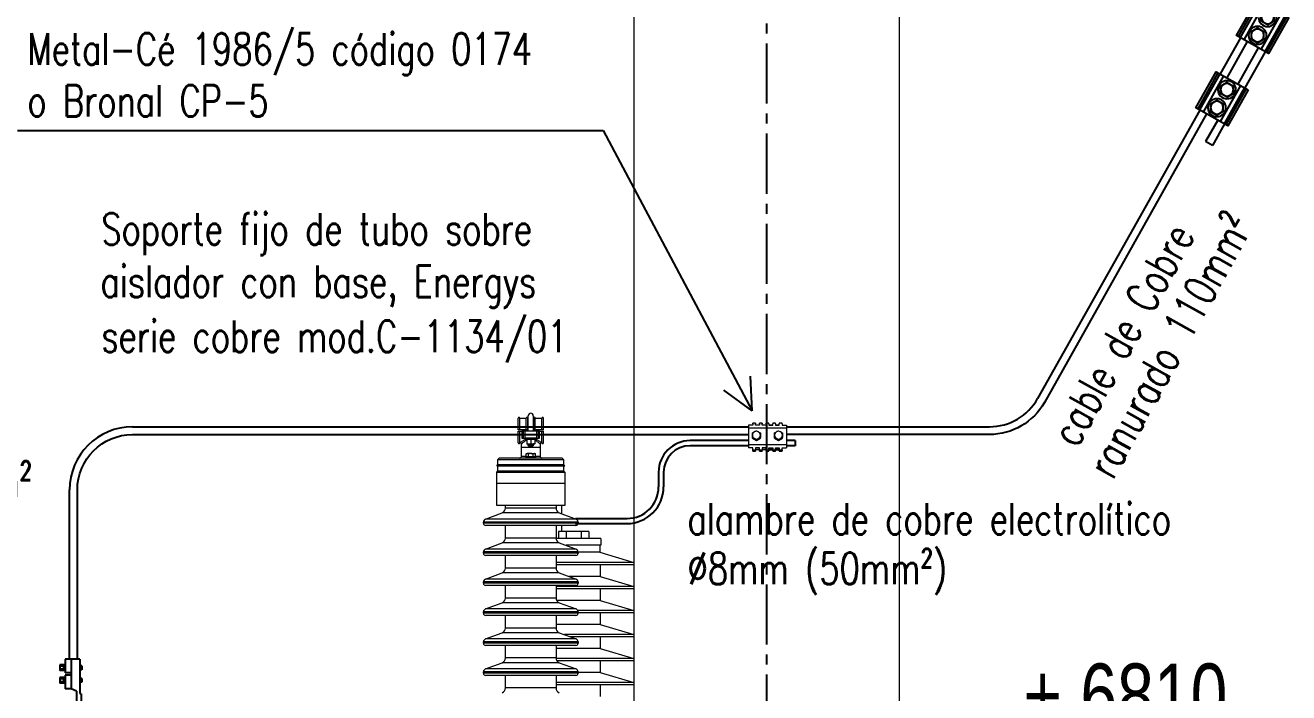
# Model space of a CAD drawing. Header units: millimetres. Extents: x 1587714 to 3094800, y -694377 to -413614.
# Drawn here: x 2045712 to 2047715, y -551683 to -550626 of the extents above; entities that cross this region are included whole.
import ezdxf
from ezdxf.enums import TextEntityAlignment as Align

# ---------------------------------------------------------------- set-up
doc = ezdxf.new("R2010")
doc.units = ezdxf.units.MM
doc.linetypes.add('CENTER2', pattern=[28.575, 19.05, -3.175, 3.175, -3.175])
for name, color, linetype in [('0_EJES', 1, 'CENTER2'), ('E_MORSETERIA', 1, 'Continuous'), ('M0_EQUIPOS', 7, 'Continuous'), ('M_DIM', 1, 'Continuous')]:
    doc.layers.add(name, color=color, linetype=linetype)
doc.styles.add('ARIAL', font='arial.ttf', dxfattribs={"width": 0.8})
doc.styles.add('SIMPLEX', font='simplex.shx', dxfattribs={"width": 0.75})

# ---------------------------------------------------------------- blocks, each defined once
blk = doc.blocks.new('terminal a mordaza vista lateral')
at = {"color": 8}
blk.add_line((-4.6, 0), (4.6, 0), dxfattribs=at)
at = {"color": 3}
for p, q in [((-3.7, -16.6), (-3.7, 16.6)), ((-3.7, 16.6), (3.7, 16.6)), ((3.7, -20.9), (3.7, 16.6)), ((-3.7, -16.6), (-3.5, -16.6)), ((-1.5, -71.8), (-1.5, -18.6)), ((-4.7, -34.9), (-4.9, -35.1)), ((-4.9, -41), (-4.9, -35.1)), ((-4.7, -41.2), (-4.7, -34.9)), ((-4.7, -34.9), (-1.5, -34.9)), ((3.7, -20.9), (12.1, -24.8)), ((12.1, -71.8), (12.1, -24.8)), ((12.1, -24.8), (21.8, -24.8)), ((21.8, -46.1), (21.8, -24.8)), ((21.8, -34.9), (22.3, -34.9)), ((22.3, -42.7), (22.3, -33.4)), ((22.3, -33.4), (23.8, -33.4)), ((23.8, -42.7), (23.8, -33.4)), ((23.8, -34.9), (24.1, -34.9)), ((24.1, -42.7), (24.1, -33.4)), ((24.1, -33.4), (30.1, -33.4)), ((24.1, -35.8), (29.8, -35.8)), ((30.1, -42.7), (30.1, -33.4)), ((-4.7, -41.2), (-4.9, -41)), ((-4.7, -54.9), (-4.9, -55.2)), ((-4.9, -61), (-4.9, -55.2)), ((-4.7, -41.2), (-1.5, -41.2)), ((-4.7, -61.3), (-4.7, -54.9)), ((-4.7, -54.9), (-1.5, -54.9)), ((12.1, -46.1), (21.8, -46.1)), ((12.1, -50.1), (21.8, -50.1)), ((21.8, -41.2), (22.3, -41.2)), ((21.8, -71.8), (21.8, -50.1)), ((21.8, -54.9), (22.3, -54.9)), ((22.3, -42.7), (23.8, -42.7)), ((22.3, -62.7), (22.3, -53.5)), ((22.3, -53.5), (23.8, -53.5)), ((23.8, -41.2), (24.1, -41.2)), ((23.8, -62.7), (23.8, -53.5)), ((23.8, -54.9), (24.1, -54.9)), ((24.1, -40.4), (29.8, -40.4)), ((24.1, -42.7), (30.1, -42.7)), ((24.1, -62.7), (24.1, -53.5)), ((24.1, -53.5), (30.1, -53.5)), ((24.1, -55.8), (29.8, -55.8)), ((30.1, -62.7), (30.1, -53.5)), ((-4.7, -61.3), (-4.9, -61)), ((-4.7, -61.3), (-1.5, -61.3)), ((-1.5, -71.8), (12.1, -71.8)), ((12.1, -71.8), (21.8, -71.8)), ((21.8, -61.3), (22.3, -61.3)), ((22.3, -62.7), (23.8, -62.7)), ((23.8, -61.3), (24.1, -61.3)), ((24.1, -60.4), (29.8, -60.4)), ((24.1, -62.7), (30.1, -62.7))]:
    blk.add_line(p, q, dxfattribs=at)
for centre, radius, start, end in [((-3.5, -18.6), 2, 0, 90), ((20.1, -33.4), 10, 346.6726, 0), ((20.1, -38.1), 10, 346.6726, 13.3274), ((20.1, -42.7), 10, 0, 13.3274), ((20.1, -53.5), 10, 346.6726, 0), ((20.1, -58.1), 10, 346.6726, 13.3274), ((20.1, -62.7), 10, 0, 13.3274)]:
    blk.add_arc(centre, radius, start, end, dxfattribs=at)
blk = doc.blocks.new('Grampa Bifilar Bimetálica')
at = {"layer": 'E_MORSETERIA', "color": 1}
for p, q in [((452224.6, 62664.5), (452290.3, 62664.5)), ((452224.6, 62661.2), (452290.3, 62661.2)), ((452224.6, 62654.3), (452290.3, 62654.3)), ((452224.6, 62623.4), (452290.3, 62623.4)), ((452224.6, 62616.5), (452290.3, 62616.5)), ((452224.6, 62613.2), (452290.3, 62613.2))]:
    blk.add_line(p, q, dxfattribs=at)
for points in [[(452224.6, 62609.8), (452290.3, 62609.8), (452290.3, 62667.8), (452224.6, 62667.8)], [(452251.2, 62644.7), (452241.1, 62650.5), (452231.1, 62644.7), (452231.1, 62633.1), (452241.1, 62627.3), (452251.2, 62633.1)], [(452263.7, 62644.7), (452273.7, 62650.5), (452283.8, 62644.7), (452283.8, 62633.1), (452273.7, 62627.3), (452263.7, 62633.1)]]:
    blk.add_lwpolyline(points, close=True, dxfattribs=at)
for centre, radius in [((452241.1, 62638.9), 14.3), ((452241.1, 62638.9), 10.1), ((452273.7, 62638.9), 14.3), ((452273.7, 62638.9), 10.1)]:
    blk.add_circle(centre, radius, dxfattribs=at)

msp = doc.modelspace()

# ---------------------------------------------------------------- linework, layer by layer
for p, q in [((2047638.9335, -550645.923), (2047606.716, -550703.1746)), ((2047649.6876, -550651.9747), (2047617.4702, -550709.2263)), ((2047574.4985, -550760.4262), (2047317.3288, -551217.4265)), ((2045882.473, -551262.0966), (2046858.9883, -551262.0966)), ((2046918.9883, -551262.0966), (2047240.9341, -551262.0966)), ((2046858.9883, -551284.1), (2046766.3177, -551284.1)), ((2046858.9883, -551292.1), (2046766.3177, -551292.1)), ((2046932.7697, -551284.1), (2046918.9883, -551284.1)), ((2046932.7697, -551292.1), (2046918.9883, -551292.1)), ((2046932.7697, -551284.1), (2046932.7697, -551292.1)), ((2046716.3177, -551334.1), (2046716.3177, -551345.0707)), ((2046724.3177, -551334.1), (2046724.3177, -551345.0707)), ((2046716.3177, -551345.0707), (2046716.3177, -551357.4324)), ((2046724.3177, -551345.0707), (2046724.3177, -551357.4324)), ((2045782.473, -551630.1303), (2045782.473, -551362.0966)), ((2046584.5109, -551407.4324), (2046666.3177, -551407.4324)), ((2046584.5109, -551415.4324), (2046666.3177, -551415.4324))]:
    msp.add_line(p, q)
at = {"color": 5}
for p, q in [((2047667.1803, -550661.8184), (2047634.9629, -550719.0701)), ((2047677.9345, -550667.8702), (2047645.717, -550725.1218)), ((2047602.7454, -550776.3217), (2047583.6612, -550810.2351)), ((2047613.4996, -550782.3734), (2047594.4153, -550816.2868)), ((2047594.4153, -550816.2868), (2047583.6612, -550810.2351))]:
    msp.add_line(p, q, dxfattribs=at)
at = {"color": 8}
for p, q in [((2045700.1602, -550792.5807), (2046628.5654, -550792.5807)), ((2046628.5654, -550792.5807), (2046864.5301, -551237.1053)), ((2046864.5301, -551237.1053), (2046862.3121, -551181.6932)), ((2046864.5301, -551237.1053), (2046819.877, -551204.2188))]:
    msp.add_line(p, q, dxfattribs=at)
at = {"color": 6, "linetype": 'Continuous', "lineweight": 15}
for p, q in [((2046870.2383, -551256.5769), (2046865.7383, -551256.5769)), ((2046865.7383, -551257.3106), (2046865.7383, -551256.5769)), ((2046870.2383, -551256.5769), (2046870.2383, -551257.3106)), ((2046880.7383, -551256.5769), (2046876.2383, -551256.5769)), ((2046876.2383, -551257.3106), (2046876.2383, -551256.5769)), ((2046880.7383, -551256.5769), (2046880.7383, -551257.3106)), ((2046891.2383, -551256.5769), (2046886.7383, -551256.5769)), ((2046886.7383, -551257.3106), (2046886.7383, -551256.5769)), ((2046891.2383, -551257.3106), (2046891.2383, -551256.5769)), ((2046901.7383, -551256.5769), (2046897.2383, -551256.5769)), ((2046897.2383, -551256.5769), (2046897.2383, -551257.3106)), ((2046901.7383, -551257.3106), (2046901.7383, -551256.5769)), ((2046912.2383, -551256.5769), (2046907.7383, -551256.5769)), ((2046907.7383, -551256.5769), (2046907.7383, -551257.3106)), ((2046912.2383, -551257.3106), (2046912.2383, -551256.5769)), ((2046865.7383, -551259.8233), (2046858.9883, -551259.8233)), ((2046858.9883, -551259.8233), (2046858.9883, -551263.6967)), ((2046858.9883, -551263.6967), (2046918.9883, -551263.6967)), ((2046858.9883, -551263.6967), (2046858.9883, -551289.9708)), ((2046865.1383, -551279.068), (2046865.1383, -551275.3697)), ((2046865.7383, -551257.3106), (2046865.7383, -551259.8233)), ((2046870.2383, -551259.8233), (2046870.2383, -551257.3106)), ((2046870.2383, -551259.3045), (2046876.2383, -551259.3045)), ((2046876.2383, -551259.8233), (2046870.2383, -551259.8233)), ((2046871.4883, -551268.3651), (2046874.6633, -551270.0183)), ((2046876.2383, -551257.3106), (2046876.2383, -551259.8233)), ((2046877.8383, -551271.9328), (2046877.8383, -551275.3697)), ((2046880.7383, -551259.8233), (2046880.7383, -551257.3106)), ((2046880.7383, -551259.3045), (2046886.7383, -551259.3045)), ((2046886.7383, -551259.8233), (2046880.7383, -551259.8233)), ((2046886.7383, -551257.3106), (2046886.7383, -551259.8233)), ((2046891.2383, -551257.3106), (2046891.2383, -551259.8233)), ((2046891.2383, -551259.3045), (2046897.2383, -551259.3045)), ((2046891.2383, -551259.8233), (2046897.2383, -551259.8233)), ((2046897.2383, -551259.8233), (2046897.2383, -551257.3106)), ((2046900.1383, -551279.068), (2046900.1383, -551275.3697)), ((2046901.7383, -551257.3106), (2046901.7383, -551259.8233)), ((2046901.7383, -551259.3045), (2046907.7383, -551259.3045)), ((2046901.7383, -551259.8233), (2046907.7383, -551259.8233)), ((2046906.4883, -551268.3651), (2046909.6633, -551270.0183)), ((2046907.7383, -551259.8233), (2046907.7383, -551257.3106)), ((2046912.2383, -551257.3106), (2046912.2383, -551259.8233)), ((2046912.2383, -551259.8233), (2046918.9883, -551259.8233)), ((2046912.8383, -551271.9328), (2046912.8383, -551275.3697)), ((2046918.9883, -551259.8233), (2046918.9883, -551263.6967)), ((2046918.9883, -551263.6967), (2046918.9883, -551289.9708)), ((2046858.9883, -551289.9708), (2046918.9883, -551289.9708)), ((2046858.9883, -551289.9708), (2046858.9883, -551295.4977)), ((2046865.7383, -551295.4977), (2046858.9883, -551295.4977)), ((2046865.1383, -551280.3121), (2046865.1383, -551279.068)), ((2046865.1383, -551280.3121), (2046871.4883, -551283.8797)), ((2046865.7383, -551298.5771), (2046865.7383, -551295.4977)), ((2046871.4883, -551282.6356), (2046868.3133, -551280.7211)), ((2046870.2383, -551295.4977), (2046870.2383, -551298.5771)), ((2046876.2383, -551295.4977), (2046870.2383, -551295.4977)), ((2046871.4883, -551283.8797), (2046877.8383, -551280.3121)), ((2046871.4883, -551283.8797), (2046871.4883, -551282.6356)), ((2046876.2383, -551298.5771), (2046876.2383, -551295.4977)), ((2046877.8383, -551280.3121), (2046877.8383, -551279.068)), ((2046880.7383, -551295.4977), (2046880.7383, -551298.5771)), ((2046886.7383, -551295.4977), (2046880.7383, -551295.4977)), ((2046886.7383, -551298.5771), (2046886.7383, -551295.4977)), ((2046891.2383, -551298.5771), (2046891.2383, -551295.4977)), ((2046891.2383, -551295.4977), (2046897.2383, -551295.4977)), ((2046897.2383, -551295.4977), (2046897.2383, -551298.5771)), ((2046900.1383, -551280.3121), (2046900.1383, -551279.068)), ((2046900.1383, -551280.3121), (2046906.4883, -551283.8797)), ((2046901.7383, -551298.5771), (2046901.7383, -551295.4977)), ((2046901.7383, -551295.4977), (2046907.7383, -551295.4977)), ((2046906.4883, -551282.6356), (2046903.3133, -551280.7211)), ((2046906.4883, -551283.8797), (2046912.8383, -551280.3121)), ((2046906.4883, -551283.8797), (2046906.4883, -551282.6356)), ((2046907.7383, -551295.4977), (2046907.7383, -551298.5771)), ((2046912.2383, -551298.5771), (2046912.2383, -551295.4977)), ((2046912.2383, -551295.4977), (2046918.9883, -551295.4977)), ((2046912.8383, -551280.3121), (2046912.8383, -551279.068)), ((2046918.9883, -551289.9708), (2046918.9883, -551295.4977)), ((2046865.7383, -551298.6601), (2046865.7383, -551299.3939)), ((2046870.2383, -551299.3939), (2046865.7383, -551299.3939)), ((2046865.7383, -551299.3939), (2046865.7383, -551300.2)), ((2046865.7383, -551300.2), (2046865.7383, -551299.3939)), ((2046870.2383, -551300.2), (2046865.7383, -551300.2)), ((2046865.7383, -551301.0062), (2046865.7383, -551300.2)), ((2046865.7383, -551301.0062), (2046870.2383, -551301.0062)), ((2046876.2383, -551298.2789), (2046870.2383, -551298.2789)), ((2046876.2383, -551298.5771), (2046870.2383, -551298.5771)), ((2046870.2383, -551299.3939), (2046870.2383, -551298.6601)), ((2046870.2383, -551300.2), (2046870.2383, -551299.3939)), ((2046870.2383, -551300.2), (2046870.2383, -551301.0062)), ((2046876.2383, -551298.6601), (2046876.2383, -551299.3939)), ((2046880.7383, -551299.3939), (2046876.2383, -551299.3939)), ((2046876.2383, -551299.3939), (2046876.2383, -551300.2)), ((2046876.2383, -551300.2), (2046876.2383, -551299.3939)), ((2046880.7383, -551300.2), (2046876.2383, -551300.2)), ((2046876.2383, -551301.0062), (2046876.2383, -551300.2)), ((2046876.2383, -551301.0062), (2046880.7383, -551301.0062)), ((2046886.7383, -551298.2789), (2046880.7383, -551298.2789)), ((2046886.7383, -551298.5771), (2046880.7383, -551298.5771)), ((2046880.7383, -551299.3939), (2046880.7383, -551298.6601)), ((2046880.7383, -551300.2), (2046880.7383, -551299.3939)), ((2046880.7383, -551300.2), (2046880.7383, -551301.0062)), ((2046886.7383, -551298.6601), (2046886.7383, -551299.3939)), ((2046891.2383, -551299.3939), (2046886.7383, -551299.3939)), ((2046886.7383, -551299.3939), (2046886.7383, -551300.2)), ((2046891.2383, -551300.2), (2046886.7383, -551300.2)), ((2046886.7383, -551301.0062), (2046886.7383, -551300.2)), ((2046886.7383, -551301.0062), (2046891.2383, -551301.0062)), ((2046897.2383, -551298.2789), (2046891.2383, -551298.2789)), ((2046891.2383, -551298.5771), (2046897.2383, -551298.5771)), ((2046891.2383, -551298.6601), (2046891.2383, -551299.3939)), ((2046891.2383, -551299.3939), (2046891.2383, -551300.2)), ((2046891.2383, -551301.0062), (2046891.2383, -551300.2)), ((2046897.2383, -551299.3939), (2046897.2383, -551298.6601)), ((2046901.7383, -551299.3939), (2046897.2383, -551299.3939)), ((2046897.2383, -551300.2), (2046897.2383, -551299.3939)), ((2046901.7383, -551300.2), (2046897.2383, -551300.2)), ((2046897.2383, -551300.2), (2046897.2383, -551301.0062)), ((2046897.2383, -551301.0062), (2046901.7383, -551301.0062)), ((2046907.7383, -551298.2789), (2046901.7383, -551298.2789)), ((2046901.7383, -551298.5771), (2046907.7383, -551298.5771)), ((2046901.7383, -551298.6601), (2046901.7383, -551299.3939)), ((2046901.7383, -551299.3939), (2046901.7383, -551300.2)), ((2046901.7383, -551301.0062), (2046901.7383, -551300.2)), ((2046907.7383, -551299.3939), (2046907.7383, -551298.6601)), ((2046912.2383, -551299.3939), (2046907.7383, -551299.3939)), ((2046907.7383, -551300.2), (2046907.7383, -551299.3939)), ((2046912.2383, -551300.2), (2046907.7383, -551300.2)), ((2046907.7383, -551300.2), (2046907.7383, -551301.0062)), ((2046907.7383, -551301.0062), (2046912.2383, -551301.0062)), ((2046912.2383, -551298.6601), (2046912.2383, -551299.3939)), ((2046912.2383, -551299.3939), (2046912.2383, -551300.2)), ((2046912.2383, -551301.0062), (2046912.2383, -551300.2))]:
    msp.add_line(p, q, dxfattribs=at)
for points in [[(2047585.2527, -550766.478), (2047328.0829, -551223.4783, -0.270907203), (2047240.9341, -551274.4366), (2046918.9883, -551274.4366)], [(2045794.813, -551630.1303), (2045794.813, -551362.0966, -0.414213562), (2045882.473, -551274.4366), (2046858.9883, -551274.4366)]]:
    msp.add_lwpolyline(points, format="xyb")
at = {"color": 5}
msp.add_arc((2061183.3471, -474010.1855), 77008.6558, 259.566268269, 266.990086958, dxfattribs=at)
for centre, radius, start, end in [((2047240.9341, -551174.4366), 87.66, 270, 330.6320447), ((2045882.473, -551362.0966), 100, 90, 180), ((2046766.3177, -551334.1), 50, 90, 180), ((2046766.3177, -551334.1), 42, 90, 180), ((2046666.3177, -551357.4324), 50, 270, 0), ((2046666.3177, -551357.4324), 58, 270, 0)]:
    msp.add_arc(centre, radius, start, end)
at = {"color": 6, "linetype": 'Continuous', "lineweight": 15}
for centre, radius, start, end in [((2046871.2907, -551275.4024), 6.1525, 118.9427009, 179.6958565), ((2046871.2907, -551275.3371), 6.1525, 180.3041435, 241.0572991), ((2046871.4883, -551275.6888), 6.4988, 60.7546679, 119.2453321), ((2046871.6859, -551275.4024), 6.1525, 0.3041435, 61.0572991), ((2046871.6859, -551275.3371), 6.1525, 298.9427009, 359.6958565), ((2046906.2907, -551275.4024), 6.1525, 118.9427009, 179.6958565), ((2046906.2907, -551275.3371), 6.1525, 180.3041435, 241.0572991), ((2046906.4883, -551275.6888), 6.4988, 60.7546679, 119.2453321), ((2046906.6859, -551275.4024), 6.1525, 0.3041435, 61.0572991), ((2046906.6859, -551275.3371), 6.1525, 298.9427009, 359.6958565), ((2046871.4883, -551275.0507), 6.4988, 240.7546679, 299.2453321), ((2046906.4883, -551275.0507), 6.4988, 240.7546679, 299.2453321)]:
    msp.add_arc(centre, radius, start, end, dxfattribs=at)
for points, knots in [([(2046865.1383, -551271.9328), (2046865.9427, -551271.4274), (2046866.9898, -551270.7695), (2046868.0642, -551270.1597), (2046868.3133, -551270.0183)], [0, 0, 0, 0, 0.768150728, 1, 1, 1, 1]), ([(2046865.1383, -551275.3697), (2046865.1383, -551275.2853), (2046865.1383, -551274.0824), (2046865.1383, -551272.9685), (2046865.1383, -551271.9328)], [0, 0, 0, 0, 0.0702136491, 1, 1, 1, 1]), ([(2046868.3133, -551270.0183), (2046869.1614, -551269.5583), (2046870.2363, -551268.9752), (2046871.2701, -551268.4714), (2046871.4883, -551268.3651)], [0, 0, 0, 0, 0.788999238, 1, 1, 1, 1]), ([(2046874.6633, -551270.0183), (2046874.7385, -551270.0607), (2046875.8107, -551270.665), (2046876.8614, -551271.3219), (2046877.8383, -551271.9328)], [0, 0, 0, 0, 0.0702136491, 1, 1, 1, 1]), ([(2046877.8383, -551275.3697), (2046877.8383, -551275.4545), (2046877.8383, -551276.6611), (2046877.8383, -551277.9083), (2046877.8383, -551279.068)], [0, 0, 0, 0, 0.070213649, 1, 1, 1, 1]), ([(2046900.1383, -551271.9328), (2046900.9427, -551271.4274), (2046901.9898, -551270.7695), (2046903.0642, -551270.1597), (2046903.3133, -551270.0183)], [0, 0, 0, 0, 0.768150728, 1, 1, 1, 1]), ([(2046900.1383, -551275.3697), (2046900.1383, -551275.2853), (2046900.1383, -551274.0824), (2046900.1383, -551272.9685), (2046900.1383, -551271.9328)], [0, 0, 0, 0, 0.0702136491, 1, 1, 1, 1]), ([(2046903.3133, -551270.0183), (2046904.1614, -551269.5583), (2046905.2363, -551268.9752), (2046906.2701, -551268.4714), (2046906.4883, -551268.3651)], [0, 0, 0, 0, 0.788999238, 1, 1, 1, 1]), ([(2046909.6633, -551270.0183), (2046909.7385, -551270.0607), (2046910.8107, -551270.665), (2046911.8614, -551271.3219), (2046912.8383, -551271.9328)], [0, 0, 0, 0, 0.0702136491, 1, 1, 1, 1]), ([(2046912.8383, -551275.3697), (2046912.8383, -551275.4545), (2046912.8383, -551276.6611), (2046912.8383, -551277.9083), (2046912.8383, -551279.068)], [0, 0, 0, 0, 0.070213649, 1, 1, 1, 1]), ([(2046868.3133, -551280.7211), (2046868.238, -551280.679), (2046867.1658, -551280.0785), (2046866.1151, -551279.5548), (2046865.1383, -551279.068)], [0, 0, 0, 0, 0.070213649, 1, 1, 1, 1]), ([(2046874.6633, -551280.7211), (2046874.4142, -551280.8625), (2046873.3398, -551281.4723), (2046872.2927, -551282.1302), (2046871.4883, -551282.6356)], [0, 0, 0, 0, 0.231849272, 1, 1, 1, 1]), ([(2046877.8383, -551279.068), (2046877.6201, -551279.1743), (2046876.5863, -551279.678), (2046875.5114, -551280.2611), (2046874.6633, -551280.7211)], [0, 0, 0, 0, 0.211000762, 1, 1, 1, 1]), ([(2046903.3133, -551280.7211), (2046903.238, -551280.679), (2046902.1658, -551280.0785), (2046901.1151, -551279.5548), (2046900.1383, -551279.068)], [0, 0, 0, 0, 0.070213649, 1, 1, 1, 1]), ([(2046909.6633, -551280.7211), (2046909.4142, -551280.8625), (2046908.3398, -551281.4723), (2046907.2927, -551282.1302), (2046906.4883, -551282.6356)], [0, 0, 0, 0, 0.231849272, 1, 1, 1, 1]), ([(2046912.8383, -551279.068), (2046912.6201, -551279.1743), (2046911.5863, -551279.678), (2046910.5114, -551280.2611), (2046909.6633, -551280.7211)], [0, 0, 0, 0, 0.211000762, 1, 1, 1, 1])]:
    msp.add_open_spline(points, degree=3, knots=knots, dxfattribs=at)
at = {"layer": '0_EJES', "color": 8, "ltscale": 5}
msp.add_line((2046887.7201, -561179.822), (2046887.7201, -549179.822), dxfattribs=at)
at = {"layer": 'M0_EQUIPOS', "color": 1, "linetype": 'Continuous', "lineweight": 15}
for p, q in [((2046677.7201, -551831.7642), (2046677.7201, -549856.6073)), ((2047097.7201, -549856.608), (2047097.7201, -551884.8049))]:
    msp.add_line(p, q, dxfattribs=at)
at = {"layer": 'M0_EQUIPOS', "color": 3, "linetype": 'Continuous', "lineweight": 15}
for p, q in [((2046493.7201, -551267.0448), (2046493.7201, -551248.545)), ((2046496.2201, -551248.545), (2046506.5701, -551248.545)), ((2046496.2201, -551267.0448), (2046496.2201, -551248.545)), ((2046506.5701, -551267.0448), (2046506.5701, -551248.545)), ((2046509.0701, -551248.545), (2046509.7201, -551248.545)), ((2046509.0701, -551267.0448), (2046509.0701, -551248.545)), ((2046509.7201, -551268.545), (2046509.7201, -551244.545)), ((2046517.7201, -551244.545), (2046517.7201, -551268.545)), ((2046517.7201, -551248.545), (2046518.3701, -551248.545)), ((2046518.3701, -551267.0448), (2046518.3701, -551248.545)), ((2046520.8701, -551248.545), (2046531.2201, -551248.545)), ((2046520.8701, -551267.0448), (2046520.8701, -551248.545)), ((2046531.2201, -551267.0448), (2046531.2201, -551248.545)), ((2046533.7201, -551267.0448), (2046533.7201, -551248.545)), ((2046493.7201, -551287.545), (2046493.7201, -551269.0449)), ((2046506.5701, -551267.0448), (2046496.2201, -551267.0448)), ((2046496.2201, -551287.545), (2046496.2201, -551269.0449)), ((2046496.2201, -551269.0449), (2046499.7201, -551269.0449)), ((2046499.7201, -551269.0449), (2046499.7201, -551280.0449)), ((2046501.7201, -551269.0449), (2046501.7201, -551280.0449)), ((2046504.7201, -551269.0449), (2046501.7201, -551269.0449)), ((2046504.7201, -551280.0449), (2046504.7201, -551269.0449)), ((2046522.7201, -551269.0449), (2046504.7201, -551269.0449)), ((2046509.7201, -551267.0448), (2046509.0701, -551267.0448)), ((2046509.7201, -551269.0449), (2046509.7201, -551268.545)), ((2046509.7201, -551268.545), (2046517.7201, -551268.545)), ((2046518.3701, -551267.0448), (2046517.7201, -551267.0448)), ((2046517.7201, -551268.545), (2046517.7201, -551269.0449)), ((2046531.2201, -551267.0448), (2046520.8701, -551267.0448)), ((2046522.7201, -551269.0449), (2046522.7201, -551280.0449)), ((2046525.7201, -551269.0449), (2046522.7201, -551269.0449)), ((2046525.7201, -551280.0449), (2046525.7201, -551269.0449)), ((2046527.7201, -551280.0449), (2046527.7201, -551269.0449)), ((2046527.7201, -551269.0449), (2046531.2201, -551269.0449)), ((2046531.2201, -551287.545), (2046531.2201, -551269.0449)), ((2046533.7201, -551287.545), (2046533.7201, -551269.0449)), ((2046496.7201, -551287.545), (2046496.2201, -551287.545)), ((2046498.7201, -551295.045), (2046498.7201, -551289.5449)), ((2046498.7201, -551309.0449), (2046498.7201, -551295.045)), ((2046528.7201, -551295.045), (2046498.7201, -551295.045)), ((2046501.7201, -551280.0449), (2046504.7201, -551280.0449)), ((2046522.7201, -551280.0449), (2046504.7201, -551280.0449)), ((2046506.2779, -551282.0261), (2046506.2779, -551280.0449)), ((2046506.2779, -551282.0261), (2046521.1623, -551282.0261)), ((2046507.2201, -551282.6067), (2046507.2201, -551282.0261)), ((2046507.2201, -551282.6067), (2046507.2201, -551288.9455)), ((2046507.2201, -551288.9455), (2046507.2201, -551289.5261)), ((2046510.4701, -551289.5261), (2046507.2201, -551289.5261)), ((2046509.7201, -551292.0449), (2046509.7201, -551289.5261)), ((2046510.2201, -551292.5449), (2046509.7201, -551292.0449)), ((2046517.7201, -551292.0449), (2046509.7201, -551292.0449)), ((2046510.2201, -551292.5449), (2046517.2201, -551292.5449)), ((2046513.7201, -551282.6067), (2046510.4701, -551282.0261)), ((2046513.7201, -551288.9455), (2046510.4701, -551289.5261)), ((2046516.9701, -551289.5261), (2046510.4701, -551289.5261)), ((2046513.7201, -551282.6067), (2046513.7201, -551288.9455)), ((2046520.2201, -551289.5261), (2046516.9701, -551289.5261)), ((2046517.7201, -551292.0449), (2046517.2201, -551292.5449)), ((2046517.7201, -551289.5261), (2046517.7201, -551292.0449)), ((2046520.2201, -551282.6067), (2046520.2201, -551288.9455)), ((2046521.1623, -551280.0449), (2046521.1623, -551282.0261)), ((2046522.7201, -551280.0449), (2046525.7201, -551280.0449)), ((2046528.7201, -551289.5361), (2046528.7201, -551295.045)), ((2046528.7201, -551295.045), (2046528.7201, -551309.0449)), ((2046531.2201, -551287.545), (2046530.7032, -551287.545)), ((2046461.7201, -551314.045), (2046463.7201, -551312.0449)), ((2046461.7201, -551322.0449), (2046461.7201, -551314.045)), ((2046461.7201, -551314.045), (2046565.7201, -551314.045)), ((2046563.7201, -551312.0449), (2046463.7201, -551312.0449)), ((2046506.2146, -551309.0449), (2046498.7201, -551309.0449)), ((2046506.2146, -551305.1444), (2046507.2201, -551304.5638)), ((2046506.2146, -551309.4638), (2046506.2146, -551305.1444)), ((2046506.2146, -551309.4638), (2046508.091, -551309.4638)), ((2046506.2779, -551312.0449), (2046506.2779, -551310.0637)), ((2046513.1362, -551310.0637), (2046506.2779, -551310.0637)), ((2046507.2201, -551304.5638), (2046508.091, -551304.5638)), ((2046507.2201, -551310.0637), (2046507.2201, -551309.4638)), ((2046509.9674, -551305.1444), (2046508.091, -551304.5638)), ((2046513.7201, -551304.5638), (2046508.091, -551304.5638)), ((2046508.091, -551309.4638), (2046509.9674, -551309.4638)), ((2046509.9674, -551309.4638), (2046509.9674, -551305.1444)), ((2046509.9674, -551309.4638), (2046513.7201, -551309.4638)), ((2046513.1362, -551310.0637), (2046513.1362, -551312.0449)), ((2046513.2101, -551310.0637), (2046513.1362, -551310.0637)), ((2046513.2101, -551310.0637), (2046514.304, -551310.0637)), ((2046513.4003, -551312.0449), (2046513.4003, -551310.0637)), ((2046513.7201, -551304.5638), (2046519.3493, -551304.5638)), ((2046513.7201, -551309.4638), (2046517.4729, -551309.4638)), ((2046514.04, -551312.0449), (2046514.04, -551310.0637)), ((2046514.2301, -551310.0637), (2046514.304, -551310.0637)), ((2046514.304, -551310.0637), (2046514.304, -551312.0449)), ((2046521.1623, -551310.0637), (2046514.304, -551310.0637)), ((2046517.4729, -551309.4638), (2046517.4729, -551305.1444)), ((2046517.4729, -551309.4638), (2046519.3493, -551309.4638)), ((2046521.2257, -551305.1444), (2046519.3493, -551304.5638)), ((2046519.3493, -551304.5638), (2046520.2201, -551304.5638)), ((2046519.3493, -551309.4638), (2046521.2257, -551309.4638)), ((2046520.2201, -551304.5638), (2046521.2257, -551305.1444)), ((2046520.2201, -551309.4638), (2046520.2201, -551310.0637)), ((2046521.1623, -551310.0637), (2046521.1623, -551312.0449)), ((2046521.2257, -551309.4638), (2046521.2257, -551305.1444)), ((2046528.7201, -551309.0449), (2046521.2257, -551309.0449)), ((2046563.7201, -551312.0449), (2046565.7201, -551314.045)), ((2046565.7201, -551314.045), (2046565.7201, -551322.0449)), ((2046461.7201, -551322.0449), (2046565.7201, -551322.0449))]:
    msp.add_line(p, q, dxfattribs=at)
at = {"layer": 'M0_EQUIPOS', "color": 20, "linetype": 'Continuous', "lineweight": 15}
for p, q in [((2046459.7201, -551324.045), (2046461.7201, -551322.0449)), ((2046459.7201, -551324.045), (2046567.7201, -551324.045)), ((2046459.7201, -551334.045), (2046461.7201, -551332.0449)), ((2046459.7201, -551352.0449), (2046459.7201, -551334.045)), ((2046459.7201, -551334.045), (2046567.7201, -551334.045)), ((2046461.7201, -551332.0449), (2046461.7201, -551324.045)), ((2046461.7201, -551324.045), (2046565.7201, -551324.045)), ((2046461.7201, -551332.0449), (2046565.7201, -551332.0449)), ((2046565.7201, -551322.0449), (2046567.7201, -551324.045)), ((2046565.7201, -551324.045), (2046565.7201, -551332.0449)), ((2046565.7201, -551332.0449), (2046567.7201, -551334.045)), ((2046567.7201, -551334.045), (2046567.7201, -551352.0449)), ((2046459.7201, -551387.045), (2046459.7201, -551352.0449)), ((2046567.7201, -551352.0449), (2046459.7201, -551352.0449)), ((2046567.7201, -551352.0449), (2046567.7201, -551387.045)), ((2046567.7201, -551387.045), (2046459.7201, -551387.045)), ((2046473.7201, -551390.9825), (2046473.7201, -551387.045)), ((2046513.7201, -551390.9825), (2046473.7201, -551390.9825)), ((2046553.7201, -551390.9825), (2046513.7201, -551390.9825)), ((2046553.7201, -551387.045), (2046553.7201, -551390.9825)), ((2046562.7201, -551399.8879), (2046562.7201, -551387.045)), ((2046438.7201, -551415.0449), (2046438.7201, -551413.0216)), ((2046513.7201, -551413.0216), (2046438.7201, -551413.0216)), ((2046513.7201, -551415.0449), (2046438.7201, -551415.0449)), ((2046441.9792, -551408.3343), (2046468.5056, -551398.4817)), ((2046513.7201, -551408.3343), (2046441.9792, -551408.3343)), ((2046513.7201, -551398.4817), (2046468.5056, -551398.4817)), ((2046558.9346, -551398.4817), (2046513.7201, -551398.4817)), ((2046585.4611, -551408.3343), (2046513.7201, -551408.3343)), ((2046588.7201, -551413.0216), (2046513.7201, -551413.0216)), ((2046588.7201, -551415.0449), (2046513.7201, -551415.0449)), ((2046558.9346, -551398.4817), (2046585.4611, -551408.3343)), ((2046588.7201, -551413.0216), (2046588.7201, -551415.0449)), ((2046513.7201, -551418.5448), (2046442.2201, -551418.5448)), ((2046473.7201, -551438.4824), (2046473.7201, -551418.5448)), ((2046585.2201, -551418.5448), (2046513.7201, -551418.5448)), ((2046553.7201, -551418.5448), (2046553.7201, -551438.4824)), ((2046569.5958, -551427.9621), (2046557.4714, -551427.9621)), ((2046557.4714, -551427.9621), (2046557.4714, -551438.962)), ((2046562.7201, -551427.9621), (2046562.7201, -551418.5448)), ((2046593.8445, -551427.9621), (2046569.5958, -551427.9621)), ((2046569.5958, -551427.9621), (2046569.5958, -551438.962)), ((2046593.8445, -551427.9621), (2046593.8445, -551438.962)), ((2046605.9688, -551427.9621), (2046593.8445, -551427.9621)), ((2046605.9688, -551427.9621), (2046605.9688, -551438.962)), ((2046441.9792, -551455.8345), (2046468.5056, -551445.9818)), ((2046513.7201, -551455.8345), (2046441.9792, -551455.8345)), ((2046513.7201, -551445.9818), (2046468.5056, -551445.9818)), ((2046513.7201, -551438.4824), (2046473.7201, -551438.4824)), ((2046553.7201, -551438.4824), (2046513.7201, -551438.4824)), ((2046558.9346, -551445.9818), (2046513.7201, -551445.9818)), ((2046585.4611, -551455.8345), (2046513.7201, -551455.8345)), ((2046581.7201, -551438.962), (2046553.7345, -551438.962)), ((2046558.9346, -551445.9818), (2046585.4611, -551455.8345)), ((2046581.7201, -551449.9622), (2046569.651, -551449.9622)), ((2046624.7201, -551438.962), (2046581.7201, -551438.962)), ((2046624.7201, -551449.9622), (2046581.7201, -551449.9622)), ((2046623.2201, -551449.9622), (2046623.2201, -551460.9621)), ((2046624.7201, -551438.962), (2046624.7201, -551449.9622)), ((2046438.7201, -551462.545), (2046438.7201, -551460.5215)), ((2046513.7201, -551460.5215), (2046438.7201, -551460.5215)), ((2046513.7201, -551462.545), (2046438.7201, -551462.545)), ((2046513.7201, -551466.045), (2046442.2201, -551466.045)), ((2046473.7201, -551485.9822), (2046473.7201, -551466.045)), ((2046588.7201, -551460.5215), (2046513.7201, -551460.5215)), ((2046588.7201, -551462.545), (2046513.7201, -551462.545)), ((2046585.2201, -551466.045), (2046513.7201, -551466.045)), ((2046553.7201, -551466.045), (2046553.7201, -551485.9822)), ((2046588.7201, -551460.5215), (2046588.7201, -551462.545)), ((2046623.2201, -551460.9621), (2046588.7201, -551460.9621)), ((2046623.0558, -551460.9621), (2046676.9701, -551477.3901)), ((2046441.9792, -551503.3344), (2046468.5056, -551493.4817)), ((2046513.7201, -551493.4817), (2046468.5056, -551493.4817)), ((2046513.7201, -551485.9822), (2046473.7201, -551485.9822)), ((2046553.7201, -551485.9822), (2046513.7201, -551485.9822)), ((2046558.9346, -551493.4817), (2046513.7201, -551493.4817)), ((2046581.7201, -551477.3901), (2046553.7201, -551477.3901)), ((2046581.7201, -551480.8624), (2046553.7201, -551480.8624)), ((2046558.9346, -551493.4817), (2046585.4611, -551503.3344)), ((2046676.9701, -551477.3901), (2046581.7201, -551477.3901)), ((2046676.9701, -551480.8624), (2046581.7201, -551480.8624)), ((2046623.7983, -551480.8624), (2046623.7983, -551499.213)), ((2046676.9701, -551477.3901), (2046676.9701, -551480.8624)), ((2046438.7201, -551510.0449), (2046438.7201, -551508.0214)), ((2046513.7201, -551508.0214), (2046438.7201, -551508.0214)), ((2046513.7201, -551510.0449), (2046438.7201, -551510.0449)), ((2046513.7201, -551503.3344), (2046441.9792, -551503.3344)), ((2046513.7201, -551513.5449), (2046442.2201, -551513.5449)), ((2046473.7201, -551533.4824), (2046473.7201, -551513.5449)), ((2046585.4611, -551503.3344), (2046513.7201, -551503.3344)), ((2046588.7201, -551508.0214), (2046513.7201, -551508.0214)), ((2046588.7201, -551510.0449), (2046513.7201, -551510.0449)), ((2046585.2201, -551513.5449), (2046513.7201, -551513.5449)), ((2046553.7201, -551513.5449), (2046553.7201, -551533.4824)), ((2046581.7201, -551515.415), (2046553.7201, -551515.415)), ((2046581.7201, -551499.213), (2046574.3651, -551499.213)), ((2046623.7983, -551499.213), (2046581.7201, -551499.213)), ((2046676.9701, -551515.415), (2046581.7201, -551515.415)), ((2046588.7201, -551508.0214), (2046588.7201, -551510.0449)), ((2046623.7983, -551499.213), (2046676.9701, -551515.415)), ((2046676.9701, -551515.415), (2046676.9701, -551518.8873)), ((2046513.7201, -551533.4824), (2046473.7201, -551533.4824)), ((2046553.7201, -551533.4824), (2046513.7201, -551533.4824)), ((2046581.7201, -551518.8873), (2046553.7201, -551518.8873)), ((2046581.7201, -551537.2377), (2046554.6564, -551537.2377)), ((2046676.9701, -551518.8873), (2046581.7201, -551518.8873)), ((2046623.7983, -551537.2377), (2046581.7201, -551537.2377)), ((2046623.7983, -551518.8873), (2046623.7983, -551537.2377)), ((2046623.7983, -551537.2377), (2046676.9701, -551553.4397)), ((2046438.7201, -551557.545), (2046438.7201, -551555.5216)), ((2046513.7201, -551555.5216), (2046438.7201, -551555.5216)), ((2046441.9792, -551550.8345), (2046468.5056, -551540.9818)), ((2046513.7201, -551550.8345), (2046441.9792, -551550.8345)), ((2046513.7201, -551540.9818), (2046468.5056, -551540.9818)), ((2046558.9346, -551540.9818), (2046513.7201, -551540.9818)), ((2046585.4611, -551550.8345), (2046513.7201, -551550.8345)), ((2046588.7201, -551555.5216), (2046513.7201, -551555.5216)), ((2046558.9346, -551540.9818), (2046585.4611, -551550.8345)), ((2046676.9701, -551553.4397), (2046588.2661, -551553.4397)), ((2046588.7201, -551555.5216), (2046588.7201, -551557.545)), ((2046676.9701, -551556.912), (2046588.7201, -551556.912)), ((2046623.7983, -551556.912), (2046623.7983, -551575.2624)), ((2046676.9701, -551553.4397), (2046676.9701, -551556.912)), ((2046513.7201, -551557.545), (2046438.7201, -551557.545)), ((2046513.7201, -551561.045), (2046442.2201, -551561.045)), ((2046473.7201, -551580.9823), (2046473.7201, -551561.045)), ((2046588.7201, -551557.545), (2046513.7201, -551557.545)), ((2046585.2201, -551561.045), (2046513.7201, -551561.045)), ((2046553.7201, -551561.045), (2046553.7201, -551580.9823)), ((2046581.7201, -551575.2624), (2046553.7201, -551575.2624)), ((2046623.7983, -551575.2624), (2046581.7201, -551575.2624)), ((2046623.7983, -551575.2624), (2046676.9701, -551591.4643)), ((2046441.9792, -551598.3344), (2046468.5056, -551588.4817)), ((2046513.7201, -551588.4817), (2046468.5056, -551588.4817)), ((2046513.7201, -551580.9823), (2046473.7201, -551580.9823)), ((2046553.7201, -551580.9823), (2046513.7201, -551580.9823)), ((2046558.9346, -551588.4817), (2046513.7201, -551588.4817)), ((2046558.9346, -551588.4817), (2046585.4611, -551598.3344)), ((2046581.7201, -551591.4643), (2046566.9647, -551591.4643)), ((2046581.7201, -551594.9367), (2046576.3133, -551594.9367)), ((2046676.9701, -551591.4643), (2046581.7201, -551591.4643)), ((2046676.9701, -551594.9367), (2046581.7201, -551594.9367)), ((2046623.7983, -551594.9367), (2046623.7983, -551613.2873)), ((2046676.9701, -551591.4643), (2046676.9701, -551594.9367)), ((2046438.7201, -551605.0449), (2046438.7201, -551603.0214)), ((2046513.7201, -551603.0214), (2046438.7201, -551603.0214)), ((2046513.7201, -551605.0449), (2046438.7201, -551605.0449)), ((2046513.7201, -551598.3344), (2046441.9792, -551598.3344)), ((2046513.7201, -551608.5449), (2046442.2201, -551608.5449)), ((2046473.7201, -551628.4824), (2046473.7201, -551608.5449)), ((2046585.4611, -551598.3344), (2046513.7201, -551598.3344)), ((2046588.7201, -551603.0214), (2046513.7201, -551603.0214)), ((2046588.7201, -551605.0449), (2046513.7201, -551605.0449)), ((2046585.2201, -551608.5449), (2046513.7201, -551608.5449)), ((2046553.7201, -551608.5449), (2046553.7201, -551628.4824)), ((2046581.7201, -551613.2873), (2046553.7201, -551613.2873)), ((2046623.7983, -551613.2873), (2046581.7201, -551613.2873)), ((2046588.7201, -551603.0214), (2046588.7201, -551605.0449)), ((2046623.7983, -551613.2873), (2046676.9701, -551629.489)), ((2046441.9792, -551645.8345), (2046468.5056, -551635.9816)), ((2046513.7201, -551635.9816), (2046468.5056, -551635.9816)), ((2046513.7201, -551628.4824), (2046473.7201, -551628.4824)), ((2046553.7201, -551628.4824), (2046513.7201, -551628.4824)), ((2046558.9346, -551635.9816), (2046513.7201, -551635.9816)), ((2046581.7201, -551629.489), (2046553.7837, -551629.489)), ((2046581.7201, -551632.9613), (2046555.0915, -551632.9613)), ((2046558.9346, -551635.9816), (2046585.4611, -551645.8345)), ((2046676.9701, -551629.489), (2046581.7201, -551629.489)), ((2046676.9701, -551632.9613), (2046581.7201, -551632.9613)), ((2046623.7983, -551632.9613), (2046623.7983, -551651.3119)), ((2046676.9701, -551629.489), (2046676.9701, -551632.9613)), ((2046438.7201, -551652.5448), (2046438.7201, -551650.5216)), ((2046513.7201, -551650.5216), (2046438.7201, -551650.5216)), ((2046513.7201, -551652.5448), (2046438.7201, -551652.5448)), ((2046513.7201, -551645.8345), (2046441.9792, -551645.8345)), ((2046513.7201, -551656.045), (2046442.2201, -551656.045)), ((2046473.7201, -551675.9823), (2046473.7201, -551656.045)), ((2046585.4611, -551645.8345), (2046513.7201, -551645.8345)), ((2046588.7201, -551650.5216), (2046513.7201, -551650.5216)), ((2046588.7201, -551652.5448), (2046513.7201, -551652.5448)), ((2046585.2201, -551656.045), (2046513.7201, -551656.045)), ((2046553.7201, -551656.045), (2046553.7201, -551675.9823)), ((2046588.7201, -551650.5216), (2046588.7201, -551652.5448)), ((2046623.7983, -551651.3119), (2046588.7201, -551651.3119)), ((2046623.7983, -551651.3119), (2046676.9701, -551667.5137)), ((2046513.7201, -551675.9823), (2046473.7201, -551675.9823)), ((2046553.7201, -551675.9823), (2046513.7201, -551675.9823)), ((2046581.7201, -551667.5137), (2046553.7201, -551667.5137)), ((2046581.7201, -551670.986), (2046553.7201, -551670.986)), ((2046676.9701, -551667.5137), (2046581.7201, -551667.5137)), ((2046676.9701, -551670.986), (2046581.7201, -551670.986)), ((2046623.7983, -551670.986), (2046623.7983, -551689.3366)), ((2046676.9701, -551667.5137), (2046676.9701, -551670.986))]:
    msp.add_line(p, q, dxfattribs=at)
at = {"layer": 'M0_EQUIPOS', "color": 3, "linetype": 'Continuous', "lineweight": 15}
for centre, radius, start, end in [((2046494.9701, -551248.5449), 1.25, 0, 180), ((2046507.8201, -551248.5449), 1.25, 0, 180), ((2046513.7201, -551244.5449), 4, 0, 180), ((2046519.6201, -551248.5449), 1.25, 0, 180), ((2046532.4701, -551248.5449), 1.25, 0, 180), ((2046494.9701, -551287.5449), 1.25, 180, 0), ((2046496.7201, -551289.5449), 2, 359.9800676, 89.9801577), ((2046532.4701, -551287.5449), 1.25, 180, 0), ((2046495.7201, -551309.0449), 3, 270, 0), ((2046531.7201, -551309.0449), 3, 180, 270)]:
    msp.add_arc(centre, radius, start, end, dxfattribs=at)
at = {"layer": 'M0_EQUIPOS', "color": 20, "linetype": 'Continuous', "lineweight": 15}
for centre, radius, start, end in [((2046465.7201, -551390.9823), 8, 290.3764352, 0), ((2046561.7201, -551390.9823), 8, 180, 249.6235648), ((2046443.7201, -551413.0215), 5, 110.3764352, 180), ((2046442.2201, -551415.0449), 3.5, 180, 270), ((2046585.2201, -551415.0449), 3.5, 270, 0), ((2046583.7201, -551413.0215), 5, 0, 69.6235648), ((2046443.7201, -551460.5215), 5, 110.3764352, 180), ((2046465.7201, -551438.4823), 8, 290.3764352, 0), ((2046561.7201, -551438.4823), 8, 180, 249.6235648), ((2046583.7201, -551460.5215), 5, 0, 69.6235648), ((2046442.2201, -551462.5449), 3.5, 180, 270), ((2046585.2201, -551462.5449), 3.5, 270, 0), ((2046465.7201, -551485.9823), 8, 290.3764352, 0), ((2046561.7201, -551485.9823), 8, 180, 249.6235648), ((2046443.7201, -551508.0215), 5, 110.3764352, 180), ((2046442.2201, -551510.0449), 3.5, 180, 270), ((2046585.2201, -551510.0449), 3.5, 270, 0), ((2046583.7201, -551508.0215), 5, 0, 69.6235648), ((2046465.7201, -551533.4823), 8, 290.3764352, 0), ((2046561.7201, -551533.4823), 8, 180, 249.6235648), ((2046443.7201, -551555.5215), 5, 110.3764352, 180), ((2046583.7201, -551555.5215), 5, 0, 69.6235648), ((2046442.2201, -551557.5449), 3.5, 180, 270), ((2046585.2201, -551557.5449), 3.5, 270, 0), ((2046465.7201, -551580.9823), 8, 290.3764352, 0), ((2046561.7201, -551580.9823), 8, 180, 249.6235648), ((2046443.7201, -551603.0215), 5, 110.3764352, 180), ((2046442.2201, -551605.0449), 3.5, 180, 270), ((2046585.2201, -551605.0449), 3.5, 270, 0), ((2046583.7201, -551603.0215), 5, 0, 69.6235648), ((2046465.7201, -551628.4823), 8, 290.3764352, 0), ((2046561.7201, -551628.4823), 8, 180, 249.6235648), ((2046443.7201, -551650.5215), 5, 110.3764352, 180), ((2046442.2201, -551652.5449), 3.5, 180, 270), ((2046585.2201, -551652.5449), 3.5, 270, 0), ((2046583.7201, -551650.5215), 5, 0, 69.6235648), ((2046465.7201, -551675.9823), 8, 290.3764352, 0), ((2046561.7201, -551675.9823), 8, 180, 249.6235648)]:
    msp.add_arc(centre, radius, start, end, dxfattribs=at)
at = {"layer": 'M0_EQUIPOS', "color": 3, "linetype": 'Continuous', "lineweight": 15}
for points, knots in [([(2046496.2201, -551267.0448), (2046496.2076, -551267.0448), (2046496.182, -551267.0448), (2046495.9767, -551267.0448), (2046495.6636, -551267.0448), (2046495.27, -551267.0448), (2046494.8436, -551267.0448), (2046494.4315, -551267.0448), (2046494.0799, -551267.0448), (2046493.8296, -551267.0448), (2046493.7292, -551267.0448), (2046493.7221, -551267.0448), (2046493.7201, -551267.0448)], [0, 0, 0, 0, 0.101984604, 0.209631771, 0.317063866, 0.424383977, 0.531612939, 0.638779855, 0.746001073, 0.853274598, 0.960676378, 1, 1, 1, 1]), ([(2046493.7201, -551269.0449), (2046493.7277, -551269.0449), (2046493.7456, -551269.0449), (2046493.9102, -551269.0449), (2046494.2017, -551269.0449), (2046494.5821, -551269.0449), (2046495.0056, -551269.0449), (2046495.4245, -551269.0449), (2046495.793, -551269.0449), (2046496.0669, -551269.0449), (2046496.2025, -551269.0449), (2046496.2154, -551269.0449), (2046496.2201, -551269.0449)], [0, 0, 0, 0, 0.079213903, 0.186766763, 0.294273184, 0.40163925, 0.508854458, 0.616018413, 0.723152308, 0.830384476, 0.937796061, 1, 1, 1, 1]), ([(2046501.7201, -551269.0449), (2046501.6979, -551269.0449), (2046501.6536, -551269.0449), (2046501.3084, -551269.0449), (2046500.7998, -551269.0449), (2046500.2377, -551269.0449), (2046499.8668, -551269.0449), (2046499.7201, -551269.0449)], [0, 0, 0, 0, 0.2149753, 0.43006803, 0.644917162, 0.859602445, 1, 1, 1, 1]), ([(2046509.0701, -551267.0448), (2046509.0576, -551267.0448), (2046509.032, -551267.0448), (2046508.8267, -551267.0448), (2046508.5136, -551267.0448), (2046508.12, -551267.0448), (2046507.6936, -551267.0448), (2046507.2815, -551267.0448), (2046506.9299, -551267.0448), (2046506.6796, -551267.0448), (2046506.5792, -551267.0448), (2046506.5721, -551267.0448), (2046506.5701, -551267.0448)], [0, 0, 0, 0, 0.101984286, 0.209631438, 0.317063517, 0.424383613, 0.53161256, 0.63877946, 0.746002228, 0.853274619, 0.960676384, 1, 1, 1, 1]), ([(2046520.8701, -551267.0448), (2046520.8576, -551267.0448), (2046520.832, -551267.0448), (2046520.6267, -551267.0448), (2046520.3136, -551267.0448), (2046519.92, -551267.0448), (2046519.4936, -551267.0448), (2046519.0815, -551267.0448), (2046518.7299, -551267.0448), (2046518.4796, -551267.0448), (2046518.3792, -551267.0448), (2046518.3721, -551267.0448), (2046518.3701, -551267.0448)], [0, 0, 0, 0, 0.101984604, 0.209631771, 0.317063866, 0.424383977, 0.531612939, 0.638779855, 0.746001073, 0.853274598, 0.960676378, 1, 1, 1, 1]), ([(2046527.7201, -551269.0449), (2046527.4955, -551269.0449), (2046527.0463, -551269.0449), (2046526.4474, -551269.0449), (2046525.995, -551269.0449), (2046525.7545, -551269.0449), (2046525.7299, -551269.0449), (2046525.7201, -551269.0449)], [0, 0, 0, 0, 0.214374947, 0.428729532, 0.643189901, 0.857894233, 1, 1, 1, 1]), ([(2046533.7201, -551267.0448), (2046533.7076, -551267.0448), (2046533.682, -551267.0448), (2046533.4767, -551267.0448), (2046533.1636, -551267.0448), (2046532.77, -551267.0448), (2046532.3436, -551267.0448), (2046531.9315, -551267.0448), (2046531.5799, -551267.0448), (2046531.3296, -551267.0448), (2046531.2292, -551267.0448), (2046531.2221, -551267.0448), (2046531.2201, -551267.0448)], [0, 0, 0, 0, 0.101984286, 0.209631438, 0.317063517, 0.424383613, 0.53161256, 0.63877946, 0.746002228, 0.853274619, 0.960676384, 1, 1, 1, 1]), ([(2046531.2201, -551269.0449), (2046531.2277, -551269.0449), (2046531.2456, -551269.0449), (2046531.4102, -551269.0449), (2046531.7017, -551269.0449), (2046532.0821, -551269.0449), (2046532.5056, -551269.0449), (2046532.9245, -551269.0449), (2046533.293, -551269.0449), (2046533.5669, -551269.0449), (2046533.7025, -551269.0449), (2046533.7154, -551269.0449), (2046533.7201, -551269.0449)], [0, 0, 0, 0, 0.079213878, 0.186765934, 0.294273624, 0.401637966, 0.508855026, 0.616017079, 0.72315258, 0.830384714, 0.937796266, 1, 1, 1, 1]), ([(2046506.2383, -551281.7925), (2046505.4845, -551282.1474), (2046503.8424, -551282.9206), (2046501.6613, -551284.2201), (2046499.6435, -551285.5103), (2046498.21, -551286.4916), (2046497.3029, -551287.1285), (2046496.8097, -551287.4807), (2046496.7491, -551287.5243), (2046496.7201, -551287.545)], [0, 0, 0, 0, 0.144678656, 0.315199833, 0.483628376, 0.658146903, 0.773218269, 0.891773724, 1, 1, 1, 1]), ([(2046498.7201, -551289.5449), (2046498.7456, -551289.5221), (2046498.7981, -551289.475), (2046499.228, -551289.0917), (2046500.0098, -551288.405), (2046501.2724, -551287.3253), (2046502.9599, -551285.9717), (2046504.8203, -551284.587), (2046506.17, -551283.7564), (2046506.8512, -551283.3372)], [0, 0, 0, 0, 0.111535958, 0.229884044, 0.35191243, 0.523701251, 0.702237019, 0.849737246, 1, 1, 1, 1]), ([(2046499.7201, -551280.0449), (2046499.9118, -551280.0449), (2046500.2946, -551280.0449), (2046500.8105, -551280.0449), (2046501.2562, -551280.0449), (2046501.6028, -551280.0449), (2046501.7155, -551280.0449), (2046501.7197, -551280.0449), (2046501.7201, -551280.0449)], [0, 0, 0, 0, 0.163553148, 0.326514081, 0.502904018, 0.715441571, 0.968248459, 1, 1, 1, 1]), ([(2046506.8512, -551283.3372), (2046506.8091, -551283.277), (2046506.7142, -551283.1415), (2046506.621, -551282.823), (2046506.5754, -551282.4203), (2046506.576, -551282.1605), (2046506.5763, -551282.0261)], [0, 0, 0, 0, 0.153262633, 0.345587112, 0.661683281, 1, 1, 1, 1]), ([(2046506.8512, -551283.3372), (2046506.8756, -551283.3634), (2046506.9682, -551283.4631), (2046507.0953, -551283.5571), (2046507.2055, -551283.5751), (2046507.2201, -551283.5775)], [0, 0, 0, 0, 0.2368061735, 0.898807128, 1, 1, 1, 1]), ([(2046510.4701, -551282.0261), (2046510.3931, -551282.0267), (2046509.2958, -551282.0346), (2046508.2202, -551282.3311), (2046507.2201, -551282.6067)], [0, 0, 0, 0, 0.070228987, 1, 1, 1, 1]), ([(2046510.4701, -551289.5261), (2046510.3931, -551289.5255), (2046509.2958, -551289.5175), (2046508.2202, -551289.2211), (2046507.2201, -551288.9455)], [0, 0, 0, 0, 0.070228987, 1, 1, 1, 1]), ([(2046516.9701, -551282.0261), (2046516.6746, -551282.0347), (2046515.5746, -551282.0668), (2046514.5035, -551282.3786), (2046513.7201, -551282.6067)], [0, 0, 0, 0, 0.2686405395, 1, 1, 1, 1]), ([(2046516.9701, -551289.5261), (2046516.6746, -551289.5174), (2046515.5746, -551289.4854), (2046514.5035, -551289.1736), (2046513.7201, -551288.9455)], [0, 0, 0, 0, 0.2686405395, 1, 1, 1, 1]), ([(2046520.2201, -551282.6067), (2046519.9473, -551282.5191), (2046518.8878, -551282.1789), (2046517.7872, -551282.0912), (2046516.9701, -551282.0261)], [0, 0, 0, 0, 0.257522101, 1, 1, 1, 1]), ([(2046520.2201, -551288.9455), (2046519.9473, -551289.0332), (2046518.8878, -551289.3737), (2046517.7873, -551289.4611), (2046516.9701, -551289.5261)], [0, 0, 0, 0, 0.257535705, 1, 1, 1, 1]), ([(2046520.2201, -551282.0261), (2046520.2201, -551282.0267), (2046520.2201, -551282.0346), (2046520.2201, -551282.3311), (2046520.2201, -551282.6067)], [0, 0, 0, 0, 0.0702624505, 1, 1, 1, 1]), ([(2046520.2201, -551283.5708), (2046520.2648, -551283.5595), (2046520.4004, -551283.5253), (2046520.5175, -551283.4208), (2046520.5849, -551283.3421), (2046520.5891, -551283.3372)], [0, 0, 0, 0, 0.315469147, 0.957064078, 1, 1, 1, 1]), ([(2046520.2201, -551289.5261), (2046520.2201, -551289.5255), (2046520.2201, -551289.5175), (2046520.2201, -551289.2211), (2046520.2201, -551288.9455)], [0, 0, 0, 0, 0.0702624505, 1, 1, 1, 1]), ([(2046520.8631, -551282.0261), (2046520.8639, -551282.1568), (2046520.8653, -551282.3813), (2046520.827, -551282.7675), (2046520.752, -551283.0737), (2046520.6521, -551283.26), (2046520.5982, -551283.326), (2046520.5891, -551283.3372)], [0, 0, 0, 0, 0.334946896, 0.57560139, 0.818296931, 0.969309468, 1, 1, 1, 1]), ([(2046520.5891, -551283.3372), (2046521.2635, -551283.752), (2046522.6254, -551284.5897), (2046524.4708, -551285.9648), (2046526.173, -551287.3292), (2046527.4291, -551288.404), (2046528.2184, -551289.0968), (2046528.6471, -551289.4795), (2046528.69, -551289.5179), (2046528.7102, -551289.5361)], [0, 0, 0, 0, 0.148754491, 0.300399843, 0.47267846, 0.651014301, 0.769311821, 0.891049165, 1, 1, 1, 1]), ([(2046530.7032, -551287.5329), (2046530.6827, -551287.5181), (2046530.6398, -551287.4874), (2046530.157, -551287.1425), (2046529.2788, -551286.5252), (2046527.8494, -551285.5457), (2046525.8528, -551284.2657), (2046523.6534, -551282.9511), (2046522.0169, -551282.1785), (2046521.2528, -551281.8177)], [0, 0, 0, 0, 0.106059663, 0.22124152, 0.340119198, 0.508831647, 0.684487141, 0.852684212, 1, 1, 1, 1]), ([(2046525.7201, -551280.0449), (2046525.7542, -551280.0449), (2046525.8209, -551280.0449), (2046526.2931, -551280.0449), (2046526.8919, -551280.0449), (2046527.3819, -551280.0449), (2046527.662, -551280.0449), (2046527.7201, -551280.0449)], [0, 0, 0, 0, 0.290600922, 0.57016461, 0.759491739, 0.950095325, 1, 1, 1, 1]), ([(2046530.706, -551287.5603), (2046530.5266, -551287.5687), (2046530.1175, -551287.5877), (2046529.5217, -551287.8921), (2046529.0246, -551288.4045), (2046528.7513, -551288.9953), (2046528.7365, -551289.3854), (2046528.7307, -551289.5377)], [0, 0, 0, 0, 0.172057212, 0.392433518, 0.624998015, 0.85351738, 1, 1, 1, 1]), ([(2046508.091, -551304.5638), (2046508.0465, -551304.5644), (2046507.4132, -551304.5723), (2046506.7921, -551304.8688), (2046506.2146, -551305.1444)], [0, 0, 0, 0, 0.0702571059, 1, 1, 1, 1]), ([(2046513.7201, -551304.5638), (2046513.413, -551304.5707), (2046512.143, -551304.5993), (2046510.9055, -551304.9093), (2046509.9674, -551305.1444)], [0, 0, 0, 0, 0.241848712, 1, 1, 1, 1]), ([(2046517.4729, -551305.1444), (2046517.1995, -551305.0679), (2046515.9772, -551304.7259), (2046514.7065, -551304.6347), (2046513.7201, -551304.5638)], [0, 0, 0, 0, 0.223716736, 1, 1, 1, 1]), ([(2046519.3493, -551304.5638), (2046519.3048, -551304.5644), (2046518.6706, -551304.5724), (2046518.05, -551304.8688), (2046517.4729, -551305.1444)], [0, 0, 0, 0, 0.0701560126, 1, 1, 1, 1])]:
    msp.add_open_spline(points, degree=3, knots=knots, dxfattribs=at)

# ---------------------------------------------------------------- block references
at = {"color": 4, "xscale": -1, "rotation": 60.63204469359499}
for p in [(2324057.441, -187210.0337), (2323993.0061, -187324.537)]:
    msp.add_blockref('Grampa Bifilar Bimetálica', p, dxfattribs=at)
at = {"rotation": 180}
msp.add_blockref('terminal a mordaza vista lateral', (2045797.0551, -551701.9315), dxfattribs=at)

# ---------------------------------------------------------------- texts
at = {"layer": 'M_DIM', "color": 7, "style": 'SIMPLEX', "width": 0.75}
for s, p in [('Metal-Cé 1986/5 código 0174', (2045715.6244, -550688.4897)), ('o Bronal CP-5', (2045715.6244, -550770.6438)), ('Soporte fijo de tubo sobre', (2045832.8436, -550973.8353)), ('aislador con base, Energys', (2045831.4467, -551056.868)), ('serie cobre mod.C-1134/01', (2045832.8436, -551143.6929)), ('ranurado 110mm²', (2045259.8619, -551372.9481)), ('alambre de cobre electrolítico', (2046762.2806, -551433.0653)), ('Ø8mm (50mm²)', (2046762.2806, -551511.5085))]:
    msp.add_text(s, height=50, dxfattribs=at).set_placement(p)
for s, p in [('ranurado 110mm²', (2047436.4405, -551347.8765)), ('cable de Cobre', (2047379.7438, -551297.3452))]:
    msp.add_text(s, height=50, rotation=60.9752084, dxfattribs=at).set_placement(p)
at = {"layer": 'M_DIM', "color": 7, "style": 'ARIAL', "width": 0.75}
msp.add_text('+ 6810', height=100, dxfattribs=at).set_placement((2047456.5061, -551687.2369), align=Align.MIDDLE)

doc.saveas('drawing.dxf')
